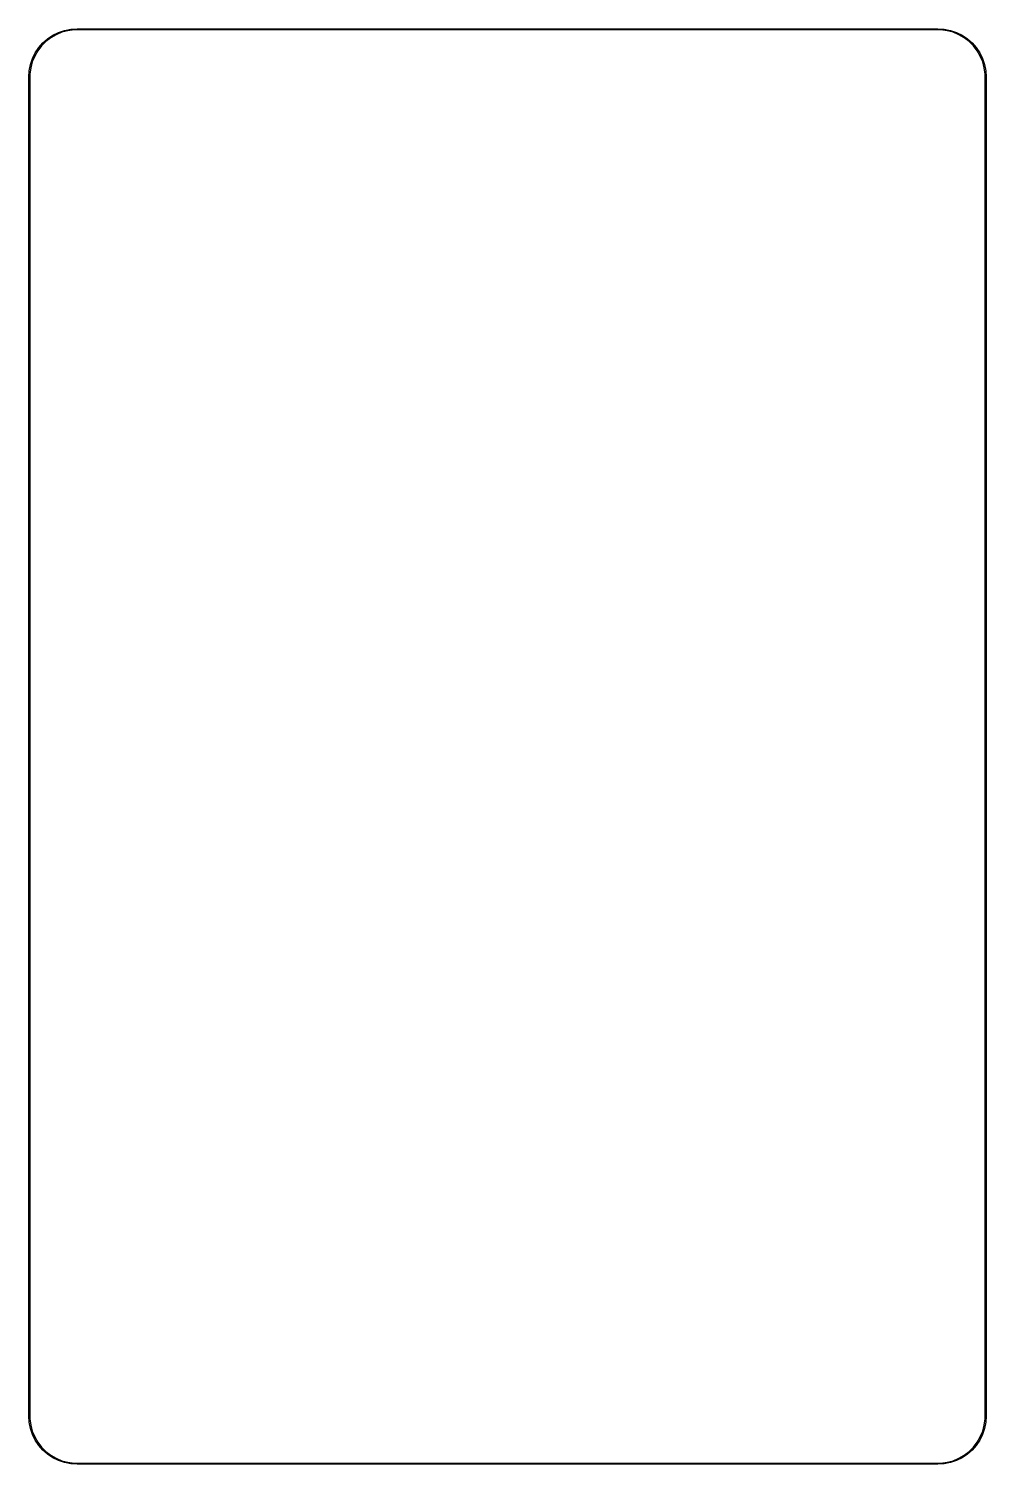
# Model space of a CAD drawing. Header units: millimetres. Extents: x 130 to 170, y -130.5 to -70.5.
import ezdxf

# ---------------------------------------------------------------- set-up
doc = ezdxf.new("R2010")
doc.units = ezdxf.units.MM
doc.layers.add('Edge.Cuts', color=254, linetype='CONTINUOUS', true_color=0xd0d2cd)

msp = doc.modelspace()

# ---------------------------------------------------------------- linework, layer by layer
at = {"layer": 'Edge.Cuts', "linetype": 'CONTINUOUS'}
for p, q in [((130.900394, -70.854323), (130.694997, -71.01193)), ((130.767258, -70.893459), (130.9875, -70.746298)), ((131.124605, -70.724875), (130.900394, -70.854323)), ((130.9875, -70.746298), (131.225066, -70.629144)), ((131.363795, -70.6258), (131.124605, -70.724875)), ((131.225066, -70.629144), (131.475891, -70.544)), ((131.61387, -70.558792), (131.363795, -70.6258)), ((131.475891, -70.544), (131.735684, -70.492324)), ((131.870552, -70.525), (131.61387, -70.558792)), ((131.735684, -70.492324), (132, -70.475)), ((132, -70.525), (131.870552, -70.525)), ((132, -70.475), (168, -70.475)), ((168, -70.525), (132, -70.525)), ((168, -70.475), (168.264316, -70.492324)), ((168.129448, -70.525), (168, -70.525)), ((168.38613, -70.558792), (168.129448, -70.525)), ((168.264316, -70.492324), (168.524109, -70.544)), ((168.636205, -70.6258), (168.38613, -70.558792)), ((168.524109, -70.544), (168.774934, -70.629144)), ((168.875395, -70.724875), (168.636205, -70.6258)), ((168.774934, -70.629144), (169.0125, -70.746298)), ((169.099606, -70.854323), (168.875395, -70.724875)), ((169.0125, -70.746298), (169.232742, -70.893459)), ((169.305003, -71.01193), (169.099606, -70.854323)), ((130.354323, -71.400394), (130.224875, -71.624605)), ((130.246298, -71.4875), (130.393459, -71.267258)), ((130.51193, -71.194997), (130.354323, -71.400394)), ((130.393459, -71.267258), (130.568108, -71.068108)), ((130.694997, -71.01193), (130.51193, -71.194997)), ((130.568108, -71.068108), (130.767258, -70.893459)), ((169.232742, -70.893459), (169.431892, -71.068108)), ((169.48807, -71.194997), (169.305003, -71.01193)), ((169.431892, -71.068108), (169.606541, -71.267258)), ((169.645677, -71.400394), (169.48807, -71.194997)), ((169.606541, -71.267258), (169.753702, -71.4875)), ((169.775125, -71.624605), (169.645677, -71.400394)), ((129.992324, -72.235684), (130.044, -71.975891)), ((130.044, -71.975891), (130.129144, -71.725066)), ((130.1258, -71.863795), (130.058792, -72.11387)), ((130.224875, -71.624605), (130.1258, -71.863795)), ((130.129144, -71.725066), (130.246298, -71.4875)), ((169.753702, -71.4875), (169.870856, -71.725066)), ((169.8742, -71.863795), (169.775125, -71.624605)), ((169.870856, -71.725066), (169.956, -71.975891)), ((169.941208, -72.11387), (169.8742, -71.863795)), ((169.956, -71.975891), (170.007676, -72.235684)), ((129.975, -72.5), (129.992324, -72.235684)), ((129.975, -128.5), (129.975, -72.5)), ((130.058792, -72.11387), (130.025, -72.370552)), ((130.025, -72.370552), (130.025, -72.5)), ((130.025, -72.5), (130.025, -128.5)), ((169.975, -72.370552), (169.941208, -72.11387)), ((169.975, -72.5), (169.975, -72.370552)), ((169.975, -128.5), (169.975, -72.5)), ((170.007676, -72.235684), (170.025, -72.5)), ((170.025, -72.5), (170.025, -128.5)), ((129.992324, -128.764316), (129.975, -128.5)), ((130.025, -128.5), (130.025, -128.629448)), ((169.975, -128.629448), (169.975, -128.5)), ((170.025, -128.5), (170.007676, -128.764316)), ((130.044, -129.024109), (129.992324, -128.764316)), ((130.025, -128.629448), (130.058792, -128.88613)), ((130.129144, -129.274934), (130.044, -129.024109)), ((130.058792, -128.88613), (130.1258, -129.136205)), ((169.956, -129.024109), (169.870856, -129.274934)), ((169.8742, -129.136205), (169.941208, -128.88613)), ((169.941208, -128.88613), (169.975, -128.629448)), ((170.007676, -128.764316), (169.956, -129.024109)), ((130.1258, -129.136205), (130.224875, -129.375395)), ((130.246298, -129.5125), (130.129144, -129.274934)), ((130.224875, -129.375395), (130.354323, -129.599606)), ((130.393459, -129.732742), (130.246298, -129.5125)), ((130.354323, -129.599606), (130.51193, -129.805003)), ((169.48807, -129.805003), (169.645677, -129.599606)), ((169.753702, -129.5125), (169.606541, -129.732742)), ((169.645677, -129.599606), (169.775125, -129.375395)), ((169.870856, -129.274934), (169.753702, -129.5125)), ((169.775125, -129.375395), (169.8742, -129.136205)), ((130.568108, -129.931892), (130.393459, -129.732742)), ((130.51193, -129.805003), (130.694997, -129.98807)), ((130.767258, -130.106541), (130.568108, -129.931892)), ((130.694997, -129.98807), (130.900394, -130.145677)), ((130.9875, -130.253702), (130.767258, -130.106541)), ((130.900394, -130.145677), (131.124605, -130.275125)), ((131.225066, -130.370856), (130.9875, -130.253702)), ((131.124605, -130.275125), (131.363795, -130.3742)), ((168.636205, -130.3742), (168.875395, -130.275125)), ((169.0125, -130.253702), (168.774934, -130.370856)), ((168.875395, -130.275125), (169.099606, -130.145677)), ((169.232742, -130.106541), (169.0125, -130.253702)), ((169.099606, -130.145677), (169.305003, -129.98807)), ((169.431892, -129.931892), (169.232742, -130.106541)), ((169.305003, -129.98807), (169.48807, -129.805003)), ((169.606541, -129.732742), (169.431892, -129.931892)), ((131.475891, -130.456), (131.225066, -130.370856)), ((131.363795, -130.3742), (131.61387, -130.441208)), ((131.735684, -130.507676), (131.475891, -130.456)), ((131.61387, -130.441208), (131.870552, -130.475)), ((132, -130.525), (131.735684, -130.507676)), ((131.870552, -130.475), (132, -130.475)), ((132, -130.475), (168, -130.475)), ((168, -130.525), (132, -130.525)), ((168, -130.475), (168.129448, -130.475)), ((168.264316, -130.507676), (168, -130.525)), ((168.129448, -130.475), (168.38613, -130.441208)), ((168.524109, -130.456), (168.264316, -130.507676)), ((168.38613, -130.441208), (168.636205, -130.3742)), ((168.774934, -130.370856), (168.524109, -130.456))]:
    msp.add_line(p, q, dxfattribs=at)

doc.saveas('drawing.dxf')
